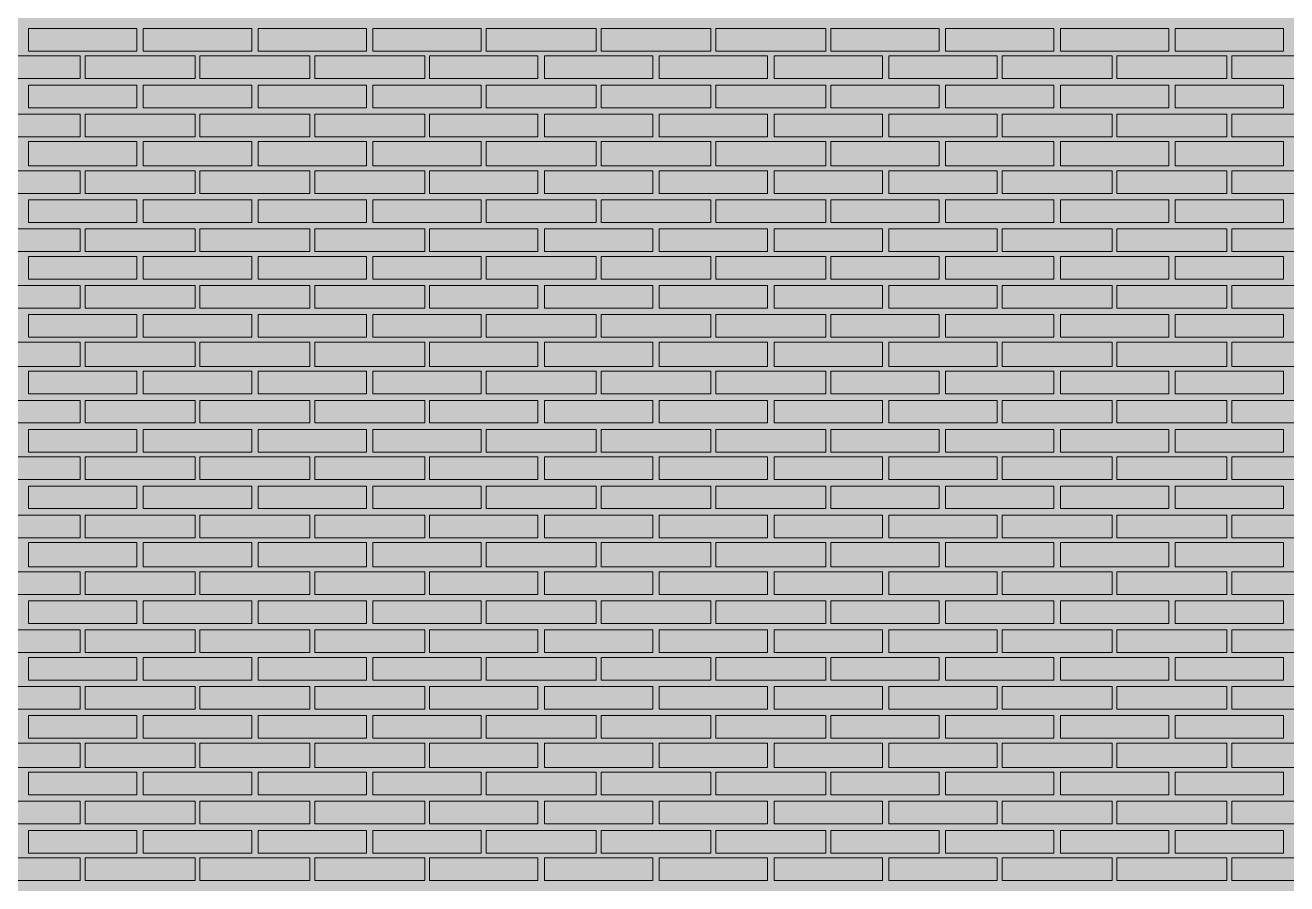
# Model space of a CAD drawing. Header units: millimetres. Extents: x -28928 to 100580, y -22867 to 36490.
# Drawn here: x 18008 to 21308, y -2513 to -267 of the extents above; entities that cross this region are included whole.
import ezdxf

# ---------------------------------------------------------------- set-up
doc = ezdxf.new("R2010")
doc.units = ezdxf.units.MM
doc.layers.add('PDF _Геометрия', color=7, linetype='Continuous', true_color=0x8f8e8d)
doc.layers.add('PDF _Сплошная заливка', color=7, linetype='Continuous', true_color=0xffffff)

msp = doc.modelspace()

# ---------------------------------------------------------------- hatches: boundary and pattern name
at = {"layer": 'PDF _Сплошная заливка', "true_color": 0xdcd6cf, "transparency": 33554559}
msp.add_hatch(color=254, dxfattribs=at).paths.add_polyline_path([(29465.3, 1544.1), (29486.4, 1544.1), (29486.4, 9028.4), (4952.2, 9028.4), (4952.2, -4713.2), (29465.3, -4713.2)])

# ---------------------------------------------------------------- linework, layer by layer
at = {"layer": 'PDF _Геометрия', "lineweight": 9}
for points in [[(18300.3, -275.1), (18300.3, -334.3), (18016.8, -334.3), (18016.8, -275.1)], [(18600.7, -275.1), (18600.7, -334.3), (18317.2, -334.3), (18317.2, -275.1)], [(18901.1, -275.1), (18901.1, -334.3), (18617.6, -334.3), (18617.6, -275.1)], [(19201.4, -275.1), (19201.4, -334.3), (18918, -334.3), (18918, -275.1)], [(19501.8, -275.1), (19501.8, -334.3), (19214.1, -334.3), (19214.1, -275.1)], [(19802.2, -275.1), (19802.2, -334.3), (19514.5, -334.3), (19514.5, -275.1)], [(20102.6, -275.1), (20102.6, -334.3), (19814.9, -334.3), (19814.9, -275.1)], [(20398.7, -275.1), (20398.7, -334.3), (20115.3, -334.3), (20115.3, -275.1)], [(20699.1, -275.1), (20699.1, -334.3), (20415.7, -334.3), (20415.7, -275.1)], [(20999.5, -275.1), (20999.5, -334.3), (20716.1, -334.3), (20716.1, -275.1)], [(21299.9, -275.1), (21299.9, -334.3), (21016.4, -334.3), (21016.4, -275.1)], [(18152.2, -406.3), (18008.4, -406.3), (17868.7, -406.3), (17868.7, -347), (18008.4, -347), (18152.2, -347)], [(18452.6, -406.3), (18308.7, -406.3), (18164.9, -406.3), (18164.9, -347), (18308.7, -347), (18452.6, -347)], [(18753, -406.3), (18609.1, -406.3), (18465.3, -406.3), (18465.3, -347), (18609.1, -347), (18753, -347)], [(19053.4, -406.3), (18909.5, -406.3), (18765.7, -406.3), (18765.7, -347), (18909.5, -347), (19053.4, -347)], [(19349.5, -406.3), (19209.9, -406.3), (19066.1, -406.3), (19066.1, -347), (19209.9, -347), (19349.5, -347)], [(19649.9, -406.3), (19510.3, -406.3), (19366.4, -406.3), (19366.4, -347), (19510.3, -347), (19649.9, -347)], [(19950.3, -406.3), (19806.4, -406.3), (19666.8, -406.3), (19666.8, -347), (19806.4, -347), (19950.3, -347)], [(20250.7, -406.3), (20106.8, -406.3), (19967.2, -406.3), (19967.2, -347), (20106.8, -347), (20250.7, -347)], [(20551.1, -406.3), (20407.2, -406.3), (20267.6, -406.3), (20267.6, -347), (20407.2, -347), (20551.1, -347)], [(20851.4, -406.3), (20707.6, -406.3), (20563.7, -406.3), (20563.7, -347), (20707.6, -347), (20851.4, -347)], [(21151.8, -406.3), (21008, -406.3), (20864.1, -406.3), (20864.1, -347), (21008, -347), (21151.8, -347)], [(21448, -406.3), (21308.4, -406.3), (21164.5, -406.3), (21164.5, -347), (21308.4, -347), (21448, -347)], [(18300.3, -423.2), (18300.3, -482.4), (18016.8, -482.4), (18016.8, -423.2)], [(18600.7, -423.2), (18600.7, -482.4), (18317.2, -482.4), (18317.2, -423.2)], [(18901.1, -423.2), (18901.1, -482.4), (18617.6, -482.4), (18617.6, -423.2)], [(19201.4, -423.2), (19201.4, -482.4), (18918, -482.4), (18918, -423.2)], [(19501.8, -423.2), (19501.8, -482.4), (19214.1, -482.4), (19214.1, -423.2)], [(19802.2, -423.2), (19802.2, -482.4), (19514.5, -482.4), (19514.5, -423.2)], [(20102.6, -423.2), (20102.6, -482.4), (19814.9, -482.4), (19814.9, -423.2)], [(20398.7, -423.2), (20398.7, -482.4), (20115.3, -482.4), (20115.3, -423.2)], [(20699.1, -423.2), (20699.1, -482.4), (20415.7, -482.4), (20415.7, -423.2)], [(20999.5, -423.2), (20999.5, -482.4), (20716.1, -482.4), (20716.1, -423.2)], [(21299.9, -423.2), (21299.9, -482.4), (21016.4, -482.4), (21016.4, -423.2)], [(18152.2, -558.6), (18008.4, -558.6), (17868.7, -558.6), (17868.7, -499.3), (18008.4, -499.3), (18152.2, -499.3)], [(18452.6, -558.6), (18308.7, -558.6), (18164.9, -558.6), (18164.9, -499.3), (18308.7, -499.3), (18452.6, -499.3)], [(18753, -558.6), (18609.1, -558.6), (18465.3, -558.6), (18465.3, -499.3), (18609.1, -499.3), (18753, -499.3)], [(19053.4, -558.6), (18909.5, -558.6), (18765.7, -558.6), (18765.7, -499.3), (18909.5, -499.3), (19053.4, -499.3)], [(19349.5, -558.6), (19209.9, -558.6), (19066.1, -558.6), (19066.1, -499.3), (19209.9, -499.3), (19349.5, -499.3)], [(19649.9, -558.6), (19510.3, -558.6), (19366.4, -558.6), (19366.4, -499.3), (19510.3, -499.3), (19649.9, -499.3)], [(19950.3, -558.6), (19806.4, -558.6), (19666.8, -558.6), (19666.8, -499.3), (19806.4, -499.3), (19950.3, -499.3)], [(20250.7, -558.6), (20106.8, -558.6), (19967.2, -558.6), (19967.2, -499.3), (20106.8, -499.3), (20250.7, -499.3)], [(20551.1, -558.6), (20407.2, -558.6), (20267.6, -558.6), (20267.6, -499.3), (20407.2, -499.3), (20551.1, -499.3)], [(20851.4, -558.6), (20707.6, -558.6), (20563.7, -558.6), (20563.7, -499.3), (20707.6, -499.3), (20851.4, -499.3)], [(21151.8, -558.6), (21008, -558.6), (20864.1, -558.6), (20864.1, -499.3), (21008, -499.3), (21151.8, -499.3)], [(21448, -558.6), (21308.4, -558.6), (21164.5, -558.6), (21164.5, -499.3), (21308.4, -499.3), (21448, -499.3)], [(18300.3, -571.3), (18300.3, -634.7), (18016.8, -634.7), (18016.8, -571.3)], [(18600.7, -571.3), (18600.7, -634.7), (18317.2, -634.7), (18317.2, -571.3)], [(18901.1, -571.3), (18901.1, -634.7), (18617.6, -634.7), (18617.6, -571.3)], [(19201.4, -571.3), (19201.4, -634.7), (18918, -634.7), (18918, -571.3)], [(19501.8, -571.3), (19501.8, -634.7), (19214.1, -634.7), (19214.1, -571.3)], [(19802.2, -571.3), (19802.2, -634.7), (19514.5, -634.7), (19514.5, -571.3)], [(20102.6, -571.3), (20102.6, -634.7), (19814.9, -634.7), (19814.9, -571.3)], [(20398.7, -571.3), (20398.7, -634.7), (20115.3, -634.7), (20115.3, -571.3)], [(20699.1, -571.3), (20699.1, -634.7), (20415.7, -634.7), (20415.7, -571.3)], [(20999.5, -571.3), (20999.5, -634.7), (20716.1, -634.7), (20716.1, -571.3)], [(21299.9, -571.3), (21299.9, -634.7), (21016.4, -634.7), (21016.4, -571.3)], [(18152.2, -706.6), (18008.4, -706.6), (17868.7, -706.6), (17868.7, -647.4), (18008.4, -647.4), (18152.2, -647.4)], [(18452.6, -706.6), (18308.7, -706.6), (18164.9, -706.6), (18164.9, -647.4), (18308.7, -647.4), (18452.6, -647.4)], [(18753, -706.6), (18609.1, -706.6), (18465.3, -706.6), (18465.3, -647.4), (18609.1, -647.4), (18753, -647.4)], [(19053.4, -706.6), (18909.5, -706.6), (18765.7, -706.6), (18765.7, -647.4), (18909.5, -647.4), (19053.4, -647.4)], [(19349.5, -706.6), (19209.9, -706.6), (19066.1, -706.6), (19066.1, -647.4), (19209.9, -647.4), (19349.5, -647.4)], [(19649.9, -706.6), (19510.3, -706.6), (19366.4, -706.6), (19366.4, -647.4), (19510.3, -647.4), (19649.9, -647.4)], [(19950.3, -706.6), (19806.4, -706.6), (19666.8, -706.6), (19666.8, -647.4), (19806.4, -647.4), (19950.3, -647.4)], [(20250.7, -706.6), (20106.8, -706.6), (19967.2, -706.6), (19967.2, -647.4), (20106.8, -647.4), (20250.7, -647.4)], [(20551.1, -706.6), (20407.2, -706.6), (20267.6, -706.6), (20267.6, -647.4), (20407.2, -647.4), (20551.1, -647.4)], [(20851.4, -706.6), (20707.6, -706.6), (20563.7, -706.6), (20563.7, -647.4), (20707.6, -647.4), (20851.4, -647.4)], [(21151.8, -706.6), (21008, -706.6), (20864.1, -706.6), (20864.1, -647.4), (21008, -647.4), (21151.8, -647.4)], [(21448, -706.6), (21308.4, -706.6), (21164.5, -706.6), (21164.5, -647.4), (21308.4, -647.4), (21448, -647.4)], [(18300.3, -723.6), (18300.3, -782.8), (18016.8, -782.8), (18016.8, -723.6)], [(18600.7, -723.6), (18600.7, -782.8), (18317.2, -782.8), (18317.2, -723.6)], [(18901.1, -723.6), (18901.1, -782.8), (18617.6, -782.8), (18617.6, -723.6)], [(19201.4, -723.6), (19201.4, -782.8), (18918, -782.8), (18918, -723.6)], [(19501.8, -723.6), (19501.8, -782.8), (19214.1, -782.8), (19214.1, -723.6)], [(19802.2, -723.6), (19802.2, -782.8), (19514.5, -782.8), (19514.5, -723.6)], [(20102.6, -723.6), (20102.6, -782.8), (19814.9, -782.8), (19814.9, -723.6)], [(20398.7, -723.6), (20398.7, -782.8), (20115.3, -782.8), (20115.3, -723.6)], [(20699.1, -723.6), (20699.1, -782.8), (20415.7, -782.8), (20415.7, -723.6)], [(20999.5, -723.6), (20999.5, -782.8), (20716.1, -782.8), (20716.1, -723.6)], [(21299.9, -723.6), (21299.9, -782.8), (21016.4, -782.8), (21016.4, -723.6)], [(18152.2, -859), (18008.4, -859), (17868.7, -859), (17868.7, -799.7), (18008.4, -799.7), (18152.2, -799.7)], [(18452.6, -859), (18308.7, -859), (18164.9, -859), (18164.9, -799.7), (18308.7, -799.7), (18452.6, -799.7)], [(18753, -859), (18609.1, -859), (18465.3, -859), (18465.3, -799.7), (18609.1, -799.7), (18753, -799.7)], [(19053.4, -859), (18909.5, -859), (18765.7, -859), (18765.7, -799.7), (18909.5, -799.7), (19053.4, -799.7)], [(19349.5, -859), (19209.9, -859), (19066.1, -859), (19066.1, -799.7), (19209.9, -799.7), (19349.5, -799.7)], [(19649.9, -859), (19510.3, -859), (19366.4, -859), (19366.4, -799.7), (19510.3, -799.7), (19649.9, -799.7)], [(19950.3, -859), (19806.4, -859), (19666.8, -859), (19666.8, -799.7), (19806.4, -799.7), (19950.3, -799.7)], [(20250.7, -859), (20106.8, -859), (19967.2, -859), (19967.2, -799.7), (20106.8, -799.7), (20250.7, -799.7)], [(20551.1, -859), (20407.2, -859), (20267.6, -859), (20267.6, -799.7), (20407.2, -799.7), (20551.1, -799.7)], [(20851.4, -859), (20707.6, -859), (20563.7, -859), (20563.7, -799.7), (20707.6, -799.7), (20851.4, -799.7)], [(21151.8, -859), (21008, -859), (20864.1, -859), (20864.1, -799.7), (21008, -799.7), (21151.8, -799.7)], [(21448, -859), (21308.4, -859), (21164.5, -859), (21164.5, -799.7), (21308.4, -799.7), (21448, -799.7)], [(18300.3, -871.6), (18300.3, -930.9), (18016.8, -930.9), (18016.8, -871.6)], [(18600.7, -871.6), (18600.7, -930.9), (18317.2, -930.9), (18317.2, -871.6)], [(18901.1, -871.6), (18901.1, -930.9), (18617.6, -930.9), (18617.6, -871.6)], [(19201.4, -871.6), (19201.4, -930.9), (18918, -930.9), (18918, -871.6)], [(19501.8, -871.6), (19501.8, -930.9), (19214.1, -930.9), (19214.1, -871.6)], [(19802.2, -871.6), (19802.2, -930.9), (19514.5, -930.9), (19514.5, -871.6)], [(20102.6, -871.6), (20102.6, -930.9), (19814.9, -930.9), (19814.9, -871.6)], [(20398.7, -871.6), (20398.7, -930.9), (20115.3, -930.9), (20115.3, -871.6)], [(20699.1, -871.6), (20699.1, -930.9), (20415.7, -930.9), (20415.7, -871.6)], [(20999.5, -871.6), (20999.5, -930.9), (20716.1, -930.9), (20716.1, -871.6)], [(21299.9, -871.6), (21299.9, -930.9), (21016.4, -930.9), (21016.4, -871.6)], [(18152.2, -1007), (18008.4, -1007), (17868.7, -1007), (17868.7, -947.8), (18008.4, -947.8), (18152.2, -947.8)], [(18452.6, -1007), (18308.7, -1007), (18164.9, -1007), (18164.9, -947.8), (18308.7, -947.8), (18452.6, -947.8)], [(18753, -1007), (18609.1, -1007), (18465.3, -1007), (18465.3, -947.8), (18609.1, -947.8), (18753, -947.8)], [(19053.4, -1007), (18909.5, -1007), (18765.7, -1007), (18765.7, -947.8), (18909.5, -947.8), (19053.4, -947.8)], [(19349.5, -1007), (19209.9, -1007), (19066.1, -1007), (19066.1, -947.8), (19209.9, -947.8), (19349.5, -947.8)], [(19649.9, -1007), (19510.3, -1007), (19366.4, -1007), (19366.4, -947.8), (19510.3, -947.8), (19649.9, -947.8)], [(19950.3, -1007), (19806.4, -1007), (19666.8, -1007), (19666.8, -947.8), (19806.4, -947.8), (19950.3, -947.8)], [(20250.7, -1007), (20106.8, -1007), (19967.2, -1007), (19967.2, -947.8), (20106.8, -947.8), (20250.7, -947.8)], [(20551.1, -1007), (20407.2, -1007), (20267.6, -1007), (20267.6, -947.8), (20407.2, -947.8), (20551.1, -947.8)], [(20851.4, -1007), (20707.6, -1007), (20563.7, -1007), (20563.7, -947.8), (20707.6, -947.8), (20851.4, -947.8)], [(21151.8, -1007), (21008, -1007), (20864.1, -1007), (20864.1, -947.8), (21008, -947.8), (21151.8, -947.8)], [(21448, -1007), (21308.4, -1007), (21164.5, -1007), (21164.5, -947.8), (21308.4, -947.8), (21448, -947.8)], [(18300.3, -1024), (18300.3, -1083.2), (18016.8, -1083.2), (18016.8, -1024)], [(18600.7, -1024), (18600.7, -1083.2), (18317.2, -1083.2), (18317.2, -1024)], [(18901.1, -1024), (18901.1, -1083.2), (18617.6, -1083.2), (18617.6, -1024)], [(19201.4, -1024), (19201.4, -1083.2), (18918, -1083.2), (18918, -1024)], [(19501.8, -1024), (19501.8, -1083.2), (19214.1, -1083.2), (19214.1, -1024)], [(19802.2, -1024), (19802.2, -1083.2), (19514.5, -1083.2), (19514.5, -1024)], [(20102.6, -1024), (20102.6, -1083.2), (19814.9, -1083.2), (19814.9, -1024)], [(20398.7, -1024), (20398.7, -1083.2), (20115.3, -1083.2), (20115.3, -1024)], [(20699.1, -1024), (20699.1, -1083.2), (20415.7, -1083.2), (20415.7, -1024)], [(20999.5, -1024), (20999.5, -1083.2), (20716.1, -1083.2), (20716.1, -1024)], [(21299.9, -1024), (21299.9, -1083.2), (21016.4, -1083.2), (21016.4, -1024)], [(18152.2, -1159.3), (18008.4, -1159.3), (17868.7, -1159.3), (17868.7, -1095.9), (18008.4, -1095.9), (18152.2, -1095.9)], [(18452.6, -1159.3), (18308.7, -1159.3), (18164.9, -1159.3), (18164.9, -1095.9), (18308.7, -1095.9), (18452.6, -1095.9)], [(18753, -1159.3), (18609.1, -1159.3), (18465.3, -1159.3), (18465.3, -1095.9), (18609.1, -1095.9), (18753, -1095.9)], [(19053.4, -1159.3), (18909.5, -1159.3), (18765.7, -1159.3), (18765.7, -1095.9), (18909.5, -1095.9), (19053.4, -1095.9)], [(19349.5, -1159.3), (19209.9, -1159.3), (19066.1, -1159.3), (19066.1, -1095.9), (19209.9, -1095.9), (19349.5, -1095.9)], [(19649.9, -1159.3), (19510.3, -1159.3), (19366.4, -1159.3), (19366.4, -1095.9), (19510.3, -1095.9), (19649.9, -1095.9)], [(19950.3, -1159.3), (19806.4, -1159.3), (19666.8, -1159.3), (19666.8, -1095.9), (19806.4, -1095.9), (19950.3, -1095.9)], [(20250.7, -1159.3), (20106.8, -1159.3), (19967.2, -1159.3), (19967.2, -1095.9), (20106.8, -1095.9), (20250.7, -1095.9)], [(20551.1, -1159.3), (20407.2, -1159.3), (20267.6, -1159.3), (20267.6, -1095.9), (20407.2, -1095.9), (20551.1, -1095.9)], [(20851.4, -1159.3), (20707.6, -1159.3), (20563.7, -1159.3), (20563.7, -1095.9), (20707.6, -1095.9), (20851.4, -1095.9)], [(21151.8, -1159.3), (21008, -1159.3), (20864.1, -1159.3), (20864.1, -1095.9), (21008, -1095.9), (21151.8, -1095.9)], [(21448, -1159.3), (21308.4, -1159.3), (21164.5, -1159.3), (21164.5, -1095.9), (21308.4, -1095.9), (21448, -1095.9)], [(18300.3, -1172), (18300.3, -1231.3), (18016.8, -1231.3), (18016.8, -1172)], [(18600.7, -1172), (18600.7, -1231.3), (18317.2, -1231.3), (18317.2, -1172)], [(18901.1, -1172), (18901.1, -1231.3), (18617.6, -1231.3), (18617.6, -1172)], [(19201.4, -1172), (19201.4, -1231.3), (18918, -1231.3), (18918, -1172)], [(19501.8, -1172), (19501.8, -1231.3), (19214.1, -1231.3), (19214.1, -1172)], [(19802.2, -1172), (19802.2, -1231.3), (19514.5, -1231.3), (19514.5, -1172)], [(20102.6, -1172), (20102.6, -1231.3), (19814.9, -1231.3), (19814.9, -1172)], [(20398.7, -1172), (20398.7, -1231.3), (20115.3, -1231.3), (20115.3, -1172)], [(20699.1, -1172), (20699.1, -1231.3), (20415.7, -1231.3), (20415.7, -1172)], [(20999.5, -1172), (20999.5, -1231.3), (20716.1, -1231.3), (20716.1, -1172)], [(21299.9, -1172), (21299.9, -1231.3), (21016.4, -1231.3), (21016.4, -1172)], [(18152.2, -1307.4), (18008.4, -1307.4), (17868.7, -1307.4), (17868.7, -1248.2), (18008.4, -1248.2), (18152.2, -1248.2)], [(18452.6, -1307.4), (18308.7, -1307.4), (18164.9, -1307.4), (18164.9, -1248.2), (18308.7, -1248.2), (18452.6, -1248.2)], [(18753, -1307.4), (18609.1, -1307.4), (18465.3, -1307.4), (18465.3, -1248.2), (18609.1, -1248.2), (18753, -1248.2)], [(19053.4, -1307.4), (18909.5, -1307.4), (18765.7, -1307.4), (18765.7, -1248.2), (18909.5, -1248.2), (19053.4, -1248.2)], [(19349.5, -1307.4), (19209.9, -1307.4), (19066.1, -1307.4), (19066.1, -1248.2), (19209.9, -1248.2), (19349.5, -1248.2)], [(19649.9, -1307.4), (19510.3, -1307.4), (19366.4, -1307.4), (19366.4, -1248.2), (19510.3, -1248.2), (19649.9, -1248.2)], [(19950.3, -1307.4), (19806.4, -1307.4), (19666.8, -1307.4), (19666.8, -1248.2), (19806.4, -1248.2), (19950.3, -1248.2)], [(20250.7, -1307.4), (20106.8, -1307.4), (19967.2, -1307.4), (19967.2, -1248.2), (20106.8, -1248.2), (20250.7, -1248.2)], [(20551.1, -1307.4), (20407.2, -1307.4), (20267.6, -1307.4), (20267.6, -1248.2), (20407.2, -1248.2), (20551.1, -1248.2)], [(20851.4, -1307.4), (20707.6, -1307.4), (20563.7, -1307.4), (20563.7, -1248.2), (20707.6, -1248.2), (20851.4, -1248.2)], [(21151.8, -1307.4), (21008, -1307.4), (20864.1, -1307.4), (20864.1, -1248.2), (21008, -1248.2), (21151.8, -1248.2)], [(21448, -1307.4), (21308.4, -1307.4), (21164.5, -1307.4), (21164.5, -1248.2), (21308.4, -1248.2), (21448, -1248.2)], [(18300.3, -1324.3), (18300.3, -1383.6), (18016.8, -1383.6), (18016.8, -1324.3)], [(18600.7, -1324.3), (18600.7, -1383.6), (18317.2, -1383.6), (18317.2, -1324.3)], [(18901.1, -1324.3), (18901.1, -1383.6), (18617.6, -1383.6), (18617.6, -1324.3)], [(19201.4, -1324.3), (19201.4, -1383.6), (18918, -1383.6), (18918, -1324.3)], [(19501.8, -1324.3), (19501.8, -1383.6), (19214.1, -1383.6), (19214.1, -1324.3)], [(19802.2, -1324.3), (19802.2, -1383.6), (19514.5, -1383.6), (19514.5, -1324.3)], [(20102.6, -1324.3), (20102.6, -1383.6), (19814.9, -1383.6), (19814.9, -1324.3)], [(20398.7, -1324.3), (20398.7, -1383.6), (20115.3, -1383.6), (20115.3, -1324.3)], [(20699.1, -1324.3), (20699.1, -1383.6), (20415.7, -1383.6), (20415.7, -1324.3)], [(20999.5, -1324.3), (20999.5, -1383.6), (20716.1, -1383.6), (20716.1, -1324.3)], [(21299.9, -1324.3), (21299.9, -1383.6), (21016.4, -1383.6), (21016.4, -1324.3)], [(18152.2, -1455.5), (18008.4, -1455.5), (17868.7, -1455.5), (17868.7, -1396.3), (18008.4, -1396.3), (18152.2, -1396.3)], [(18452.6, -1455.5), (18308.7, -1455.5), (18164.9, -1455.5), (18164.9, -1396.3), (18308.7, -1396.3), (18452.6, -1396.3)], [(18753, -1455.5), (18609.1, -1455.5), (18465.3, -1455.5), (18465.3, -1396.3), (18609.1, -1396.3), (18753, -1396.3)], [(19053.4, -1455.5), (18909.5, -1455.5), (18765.7, -1455.5), (18765.7, -1396.3), (18909.5, -1396.3), (19053.4, -1396.3)], [(19349.5, -1455.5), (19209.9, -1455.5), (19066.1, -1455.5), (19066.1, -1396.3), (19209.9, -1396.3), (19349.5, -1396.3)], [(19649.9, -1455.5), (19510.3, -1455.5), (19366.4, -1455.5), (19366.4, -1396.3), (19510.3, -1396.3), (19649.9, -1396.3)], [(19950.3, -1455.5), (19806.4, -1455.5), (19666.8, -1455.5), (19666.8, -1396.3), (19806.4, -1396.3), (19950.3, -1396.3)], [(20250.7, -1455.5), (20106.8, -1455.5), (19967.2, -1455.5), (19967.2, -1396.3), (20106.8, -1396.3), (20250.7, -1396.3)], [(20551.1, -1455.5), (20407.2, -1455.5), (20267.6, -1455.5), (20267.6, -1396.3), (20407.2, -1396.3), (20551.1, -1396.3)], [(20851.4, -1455.5), (20707.6, -1455.5), (20563.7, -1455.5), (20563.7, -1396.3), (20707.6, -1396.3), (20851.4, -1396.3)], [(21151.8, -1455.5), (21008, -1455.5), (20864.1, -1455.5), (20864.1, -1396.3), (21008, -1396.3), (21151.8, -1396.3)], [(21448, -1455.5), (21308.4, -1455.5), (21164.5, -1455.5), (21164.5, -1396.3), (21308.4, -1396.3), (21448, -1396.3)], [(18300.3, -1472.4), (18300.3, -1531.6), (18016.8, -1531.6), (18016.8, -1472.4)], [(18600.7, -1472.4), (18600.7, -1531.6), (18317.2, -1531.6), (18317.2, -1472.4)], [(18901.1, -1472.4), (18901.1, -1531.6), (18617.6, -1531.6), (18617.6, -1472.4)], [(19201.4, -1472.4), (19201.4, -1531.6), (18918, -1531.6), (18918, -1472.4)], [(19501.8, -1472.4), (19501.8, -1531.6), (19214.1, -1531.6), (19214.1, -1472.4)], [(19802.2, -1472.4), (19802.2, -1531.6), (19514.5, -1531.6), (19514.5, -1472.4)], [(20102.6, -1472.4), (20102.6, -1531.6), (19814.9, -1531.6), (19814.9, -1472.4)], [(20398.7, -1472.4), (20398.7, -1531.6), (20115.3, -1531.6), (20115.3, -1472.4)], [(20699.1, -1472.4), (20699.1, -1531.6), (20415.7, -1531.6), (20415.7, -1472.4)], [(20999.5, -1472.4), (20999.5, -1531.6), (20716.1, -1531.6), (20716.1, -1472.4)], [(21299.9, -1472.4), (21299.9, -1531.6), (21016.4, -1531.6), (21016.4, -1472.4)], [(18152.2, -1607.8), (18008.4, -1607.8), (17868.7, -1607.8), (17868.7, -1548.6), (18008.4, -1548.6), (18152.2, -1548.6)], [(18452.6, -1607.8), (18308.7, -1607.8), (18164.9, -1607.8), (18164.9, -1548.6), (18308.7, -1548.6), (18452.6, -1548.6)], [(18753, -1607.8), (18609.1, -1607.8), (18465.3, -1607.8), (18465.3, -1548.6), (18609.1, -1548.6), (18753, -1548.6)], [(19053.4, -1607.8), (18909.5, -1607.8), (18765.7, -1607.8), (18765.7, -1548.6), (18909.5, -1548.6), (19053.4, -1548.6)], [(19349.5, -1607.8), (19209.9, -1607.8), (19066.1, -1607.8), (19066.1, -1548.6), (19209.9, -1548.6), (19349.5, -1548.6)], [(19649.9, -1607.8), (19510.3, -1607.8), (19366.4, -1607.8), (19366.4, -1548.6), (19510.3, -1548.6), (19649.9, -1548.6)], [(19950.3, -1607.8), (19806.4, -1607.8), (19666.8, -1607.8), (19666.8, -1548.6), (19806.4, -1548.6), (19950.3, -1548.6)], [(20250.7, -1607.8), (20106.8, -1607.8), (19967.2, -1607.8), (19967.2, -1548.6), (20106.8, -1548.6), (20250.7, -1548.6)], [(20551.1, -1607.8), (20407.2, -1607.8), (20267.6, -1607.8), (20267.6, -1548.6), (20407.2, -1548.6), (20551.1, -1548.6)], [(20851.4, -1607.8), (20707.6, -1607.8), (20563.7, -1607.8), (20563.7, -1548.6), (20707.6, -1548.6), (20851.4, -1548.6)], [(21151.8, -1607.8), (21008, -1607.8), (20864.1, -1607.8), (20864.1, -1548.6), (21008, -1548.6), (21151.8, -1548.6)], [(21448, -1607.8), (21308.4, -1607.8), (21164.5, -1607.8), (21164.5, -1548.6), (21308.4, -1548.6), (21448, -1548.6)], [(18300.3, -1620.5), (18300.3, -1684), (18016.8, -1684), (18016.8, -1620.5)], [(18600.7, -1620.5), (18600.7, -1684), (18317.2, -1684), (18317.2, -1620.5)], [(18901.1, -1620.5), (18901.1, -1684), (18617.6, -1684), (18617.6, -1620.5)], [(19201.4, -1620.5), (19201.4, -1684), (18918, -1684), (18918, -1620.5)], [(19501.8, -1620.5), (19501.8, -1684), (19214.1, -1684), (19214.1, -1620.5)], [(19802.2, -1620.5), (19802.2, -1684), (19514.5, -1684), (19514.5, -1620.5)], [(20102.6, -1620.5), (20102.6, -1684), (19814.9, -1684), (19814.9, -1620.5)], [(20398.7, -1620.5), (20398.7, -1684), (20115.3, -1684), (20115.3, -1620.5)], [(20699.1, -1620.5), (20699.1, -1684), (20415.7, -1684), (20415.7, -1620.5)], [(20999.5, -1620.5), (20999.5, -1684), (20716.1, -1684), (20716.1, -1620.5)], [(21299.9, -1620.5), (21299.9, -1684), (21016.4, -1684), (21016.4, -1620.5)], [(18152.2, -1755.9), (18008.4, -1755.9), (17868.7, -1755.9), (17868.7, -1696.6), (18008.4, -1696.6), (18152.2, -1696.6)], [(18452.6, -1755.9), (18308.7, -1755.9), (18164.9, -1755.9), (18164.9, -1696.6), (18308.7, -1696.6), (18452.6, -1696.6)], [(18753, -1755.9), (18609.1, -1755.9), (18465.3, -1755.9), (18465.3, -1696.6), (18609.1, -1696.6), (18753, -1696.6)], [(19053.4, -1755.9), (18909.5, -1755.9), (18765.7, -1755.9), (18765.7, -1696.6), (18909.5, -1696.6), (19053.4, -1696.6)], [(19349.5, -1755.9), (19209.9, -1755.9), (19066.1, -1755.9), (19066.1, -1696.6), (19209.9, -1696.6), (19349.5, -1696.6)], [(19649.9, -1755.9), (19510.3, -1755.9), (19366.4, -1755.9), (19366.4, -1696.6), (19510.3, -1696.6), (19649.9, -1696.6)], [(19950.3, -1755.9), (19806.4, -1755.9), (19666.8, -1755.9), (19666.8, -1696.6), (19806.4, -1696.6), (19950.3, -1696.6)], [(20250.7, -1755.9), (20106.8, -1755.9), (19967.2, -1755.9), (19967.2, -1696.6), (20106.8, -1696.6), (20250.7, -1696.6)], [(20551.1, -1755.9), (20407.2, -1755.9), (20267.6, -1755.9), (20267.6, -1696.6), (20407.2, -1696.6), (20551.1, -1696.6)], [(20851.4, -1755.9), (20707.6, -1755.9), (20563.7, -1755.9), (20563.7, -1696.6), (20707.6, -1696.6), (20851.4, -1696.6)], [(21151.8, -1755.9), (21008, -1755.9), (20864.1, -1755.9), (20864.1, -1696.6), (21008, -1696.6), (21151.8, -1696.6)], [(21448, -1755.9), (21308.4, -1755.9), (21164.5, -1755.9), (21164.5, -1696.6), (21308.4, -1696.6), (21448, -1696.6)], [(18300.3, -1772.8), (18300.3, -1832), (18016.8, -1832), (18016.8, -1772.8)], [(18600.7, -1772.8), (18600.7, -1832), (18317.2, -1832), (18317.2, -1772.8)], [(18901.1, -1772.8), (18901.1, -1832), (18617.6, -1832), (18617.6, -1772.8)], [(19201.4, -1772.8), (19201.4, -1832), (18918, -1832), (18918, -1772.8)], [(19501.8, -1772.8), (19501.8, -1832), (19214.1, -1832), (19214.1, -1772.8)], [(19802.2, -1772.8), (19802.2, -1832), (19514.5, -1832), (19514.5, -1772.8)], [(20102.6, -1772.8), (20102.6, -1832), (19814.9, -1832), (19814.9, -1772.8)], [(20398.7, -1772.8), (20398.7, -1832), (20115.3, -1832), (20115.3, -1772.8)], [(20699.1, -1772.8), (20699.1, -1832), (20415.7, -1832), (20415.7, -1772.8)], [(20999.5, -1772.8), (20999.5, -1832), (20716.1, -1832), (20716.1, -1772.8)], [(21299.9, -1772.8), (21299.9, -1832), (21016.4, -1832), (21016.4, -1772.8)], [(18152.2, -1908.2), (18008.4, -1908.2), (17868.7, -1908.2), (17868.7, -1849), (18008.4, -1849), (18152.2, -1849)], [(18452.6, -1908.2), (18308.7, -1908.2), (18164.9, -1908.2), (18164.9, -1849), (18308.7, -1849), (18452.6, -1849)], [(18753, -1908.2), (18609.1, -1908.2), (18465.3, -1908.2), (18465.3, -1849), (18609.1, -1849), (18753, -1849)], [(19053.4, -1908.2), (18909.5, -1908.2), (18765.7, -1908.2), (18765.7, -1849), (18909.5, -1849), (19053.4, -1849)], [(19349.5, -1908.2), (19209.9, -1908.2), (19066.1, -1908.2), (19066.1, -1849), (19209.9, -1849), (19349.5, -1849)], [(19649.9, -1908.2), (19510.3, -1908.2), (19366.4, -1908.2), (19366.4, -1849), (19510.3, -1849), (19649.9, -1849)], [(19950.3, -1908.2), (19806.4, -1908.2), (19666.8, -1908.2), (19666.8, -1849), (19806.4, -1849), (19950.3, -1849)], [(20250.7, -1908.2), (20106.8, -1908.2), (19967.2, -1908.2), (19967.2, -1849), (20106.8, -1849), (20250.7, -1849)], [(20551.1, -1908.2), (20407.2, -1908.2), (20267.6, -1908.2), (20267.6, -1849), (20407.2, -1849), (20551.1, -1849)], [(20851.4, -1908.2), (20707.6, -1908.2), (20563.7, -1908.2), (20563.7, -1849), (20707.6, -1849), (20851.4, -1849)], [(21151.8, -1908.2), (21008, -1908.2), (20864.1, -1908.2), (20864.1, -1849), (21008, -1849), (21151.8, -1849)], [(21448, -1908.2), (21308.4, -1908.2), (21164.5, -1908.2), (21164.5, -1849), (21308.4, -1849), (21448, -1849)], [(18300.3, -1920.9), (18300.3, -1980.1), (18016.8, -1980.1), (18016.8, -1920.9)], [(18600.7, -1920.9), (18600.7, -1980.1), (18317.2, -1980.1), (18317.2, -1920.9)], [(18901.1, -1920.9), (18901.1, -1980.1), (18617.6, -1980.1), (18617.6, -1920.9)], [(19201.4, -1920.9), (19201.4, -1980.1), (18918, -1980.1), (18918, -1920.9)], [(19501.8, -1920.9), (19501.8, -1980.1), (19214.1, -1980.1), (19214.1, -1920.9)], [(19802.2, -1920.9), (19802.2, -1980.1), (19514.5, -1980.1), (19514.5, -1920.9)], [(20102.6, -1920.9), (20102.6, -1980.1), (19814.9, -1980.1), (19814.9, -1920.9)], [(20398.7, -1920.9), (20398.7, -1980.1), (20115.3, -1980.1), (20115.3, -1920.9)], [(20699.1, -1920.9), (20699.1, -1980.1), (20415.7, -1980.1), (20415.7, -1920.9)], [(20999.5, -1920.9), (20999.5, -1980.1), (20716.1, -1980.1), (20716.1, -1920.9)], [(21299.9, -1920.9), (21299.9, -1980.1), (21016.4, -1980.1), (21016.4, -1920.9)], [(18152.2, -2056.3), (18008.4, -2056.3), (17868.7, -2056.3), (17868.7, -1997), (18008.4, -1997), (18152.2, -1997)], [(18452.6, -2056.3), (18308.7, -2056.3), (18164.9, -2056.3), (18164.9, -1997), (18308.7, -1997), (18452.6, -1997)], [(18753, -2056.3), (18609.1, -2056.3), (18465.3, -2056.3), (18465.3, -1997), (18609.1, -1997), (18753, -1997)], [(19053.4, -2056.3), (18909.5, -2056.3), (18765.7, -2056.3), (18765.7, -1997), (18909.5, -1997), (19053.4, -1997)], [(19349.5, -2056.3), (19209.9, -2056.3), (19066.1, -2056.3), (19066.1, -1997), (19209.9, -1997), (19349.5, -1997)], [(19649.9, -2056.3), (19510.3, -2056.3), (19366.4, -2056.3), (19366.4, -1997), (19510.3, -1997), (19649.9, -1997)], [(19950.3, -2056.3), (19806.4, -2056.3), (19666.8, -2056.3), (19666.8, -1997), (19806.4, -1997), (19950.3, -1997)], [(20250.7, -2056.3), (20106.8, -2056.3), (19967.2, -2056.3), (19967.2, -1997), (20106.8, -1997), (20250.7, -1997)], [(20551.1, -2056.3), (20407.2, -2056.3), (20267.6, -2056.3), (20267.6, -1997), (20407.2, -1997), (20551.1, -1997)], [(20851.4, -2056.3), (20707.6, -2056.3), (20563.7, -2056.3), (20563.7, -1997), (20707.6, -1997), (20851.4, -1997)], [(21151.8, -2056.3), (21008, -2056.3), (20864.1, -2056.3), (20864.1, -1997), (21008, -1997), (21151.8, -1997)], [(21448, -2056.3), (21308.4, -2056.3), (21164.5, -2056.3), (21164.5, -1997), (21308.4, -1997), (21448, -1997)], [(18300.3, -2073.2), (18300.3, -2132.4), (18016.8, -2132.4), (18016.8, -2073.2)], [(18600.7, -2073.2), (18600.7, -2132.4), (18317.2, -2132.4), (18317.2, -2073.2)], [(18901.1, -2073.2), (18901.1, -2132.4), (18617.6, -2132.4), (18617.6, -2073.2)], [(19201.4, -2073.2), (19201.4, -2132.4), (18918, -2132.4), (18918, -2073.2)], [(19501.8, -2073.2), (19501.8, -2132.4), (19214.1, -2132.4), (19214.1, -2073.2)], [(19802.2, -2073.2), (19802.2, -2132.4), (19514.5, -2132.4), (19514.5, -2073.2)], [(20102.6, -2073.2), (20102.6, -2132.4), (19814.9, -2132.4), (19814.9, -2073.2)], [(20398.7, -2073.2), (20398.7, -2132.4), (20115.3, -2132.4), (20115.3, -2073.2)], [(20699.1, -2073.2), (20699.1, -2132.4), (20415.7, -2132.4), (20415.7, -2073.2)], [(20999.5, -2073.2), (20999.5, -2132.4), (20716.1, -2132.4), (20716.1, -2073.2)], [(21299.9, -2073.2), (21299.9, -2132.4), (21016.4, -2132.4), (21016.4, -2073.2)], [(18152.2, -2208.6), (18008.4, -2208.6), (17868.7, -2208.6), (17868.7, -2145.1), (18008.4, -2145.1), (18152.2, -2145.1)], [(18452.6, -2208.6), (18308.7, -2208.6), (18164.9, -2208.6), (18164.9, -2145.1), (18308.7, -2145.1), (18452.6, -2145.1)], [(18753, -2208.6), (18609.1, -2208.6), (18465.3, -2208.6), (18465.3, -2145.1), (18609.1, -2145.1), (18753, -2145.1)], [(19053.4, -2208.6), (18909.5, -2208.6), (18765.7, -2208.6), (18765.7, -2145.1), (18909.5, -2145.1), (19053.4, -2145.1)], [(19349.5, -2208.6), (19209.9, -2208.6), (19066.1, -2208.6), (19066.1, -2145.1), (19209.9, -2145.1), (19349.5, -2145.1)], [(19649.9, -2208.6), (19510.3, -2208.6), (19366.4, -2208.6), (19366.4, -2145.1), (19510.3, -2145.1), (19649.9, -2145.1)], [(19950.3, -2208.6), (19806.4, -2208.6), (19666.8, -2208.6), (19666.8, -2145.1), (19806.4, -2145.1), (19950.3, -2145.1)], [(20250.7, -2208.6), (20106.8, -2208.6), (19967.2, -2208.6), (19967.2, -2145.1), (20106.8, -2145.1), (20250.7, -2145.1)], [(20551.1, -2208.6), (20407.2, -2208.6), (20267.6, -2208.6), (20267.6, -2145.1), (20407.2, -2145.1), (20551.1, -2145.1)], [(20851.4, -2208.6), (20707.6, -2208.6), (20563.7, -2208.6), (20563.7, -2145.1), (20707.6, -2145.1), (20851.4, -2145.1)], [(21151.8, -2208.6), (21008, -2208.6), (20864.1, -2208.6), (20864.1, -2145.1), (21008, -2145.1), (21151.8, -2145.1)], [(21448, -2208.6), (21308.4, -2208.6), (21164.5, -2208.6), (21164.5, -2145.1), (21308.4, -2145.1), (21448, -2145.1)], [(18300.3, -2221.3), (18300.3, -2280.5), (18016.8, -2280.5), (18016.8, -2221.3)], [(18600.7, -2221.3), (18600.7, -2280.5), (18317.2, -2280.5), (18317.2, -2221.3)], [(18901.1, -2221.3), (18901.1, -2280.5), (18617.6, -2280.5), (18617.6, -2221.3)], [(19201.4, -2221.3), (19201.4, -2280.5), (18918, -2280.5), (18918, -2221.3)], [(19501.8, -2221.3), (19501.8, -2280.5), (19214.1, -2280.5), (19214.1, -2221.3)], [(19802.2, -2221.3), (19802.2, -2280.5), (19514.5, -2280.5), (19514.5, -2221.3)], [(20102.6, -2221.3), (20102.6, -2280.5), (19814.9, -2280.5), (19814.9, -2221.3)], [(20398.7, -2221.3), (20398.7, -2280.5), (20115.3, -2280.5), (20115.3, -2221.3)], [(20699.1, -2221.3), (20699.1, -2280.5), (20415.7, -2280.5), (20415.7, -2221.3)], [(20999.5, -2221.3), (20999.5, -2280.5), (20716.1, -2280.5), (20716.1, -2221.3)], [(21299.9, -2221.3), (21299.9, -2280.5), (21016.4, -2280.5), (21016.4, -2221.3)], [(18152.2, -2356.6), (18008.4, -2356.6), (17868.7, -2356.6), (17868.7, -2297.4), (18008.4, -2297.4), (18152.2, -2297.4)], [(18452.6, -2356.6), (18308.7, -2356.6), (18164.9, -2356.6), (18164.9, -2297.4), (18308.7, -2297.4), (18452.6, -2297.4)], [(18753, -2356.6), (18609.1, -2356.6), (18465.3, -2356.6), (18465.3, -2297.4), (18609.1, -2297.4), (18753, -2297.4)], [(19053.4, -2356.6), (18909.5, -2356.6), (18765.7, -2356.6), (18765.7, -2297.4), (18909.5, -2297.4), (19053.4, -2297.4)], [(19349.5, -2356.6), (19209.9, -2356.6), (19066.1, -2356.6), (19066.1, -2297.4), (19209.9, -2297.4), (19349.5, -2297.4)], [(19649.9, -2356.6), (19510.3, -2356.6), (19366.4, -2356.6), (19366.4, -2297.4), (19510.3, -2297.4), (19649.9, -2297.4)], [(19950.3, -2356.6), (19806.4, -2356.6), (19666.8, -2356.6), (19666.8, -2297.4), (19806.4, -2297.4), (19950.3, -2297.4)], [(20250.7, -2356.6), (20106.8, -2356.6), (19967.2, -2356.6), (19967.2, -2297.4), (20106.8, -2297.4), (20250.7, -2297.4)], [(20551.1, -2356.6), (20407.2, -2356.6), (20267.6, -2356.6), (20267.6, -2297.4), (20407.2, -2297.4), (20551.1, -2297.4)], [(20851.4, -2356.6), (20707.6, -2356.6), (20563.7, -2356.6), (20563.7, -2297.4), (20707.6, -2297.4), (20851.4, -2297.4)], [(21151.8, -2356.6), (21008, -2356.6), (20864.1, -2356.6), (20864.1, -2297.4), (21008, -2297.4), (21151.8, -2297.4)], [(21448, -2356.6), (21308.4, -2356.6), (21164.5, -2356.6), (21164.5, -2297.4), (21308.4, -2297.4), (21448, -2297.4)], [(18300.3, -2373.6), (18300.3, -2432.8), (18016.8, -2432.8), (18016.8, -2373.6)], [(18600.7, -2373.6), (18600.7, -2432.8), (18317.2, -2432.8), (18317.2, -2373.6)], [(18901.1, -2373.6), (18901.1, -2432.8), (18617.6, -2432.8), (18617.6, -2373.6)], [(19201.4, -2373.6), (19201.4, -2432.8), (18918, -2432.8), (18918, -2373.6)], [(19501.8, -2373.6), (19501.8, -2432.8), (19214.1, -2432.8), (19214.1, -2373.6)], [(19802.2, -2373.6), (19802.2, -2432.8), (19514.5, -2432.8), (19514.5, -2373.6)], [(20102.6, -2373.6), (20102.6, -2432.8), (19814.9, -2432.8), (19814.9, -2373.6)], [(20398.7, -2373.6), (20398.7, -2432.8), (20115.3, -2432.8), (20115.3, -2373.6)], [(20699.1, -2373.6), (20699.1, -2432.8), (20415.7, -2432.8), (20415.7, -2373.6)], [(20999.5, -2373.6), (20999.5, -2432.8), (20716.1, -2432.8), (20716.1, -2373.6)], [(21299.9, -2373.6), (21299.9, -2432.8), (21016.4, -2432.8), (21016.4, -2373.6)], [(18152.2, -2504.7), (18008.4, -2504.7), (17868.7, -2504.7), (17868.7, -2445.5), (18008.4, -2445.5), (18152.2, -2445.5)], [(18452.6, -2504.7), (18308.7, -2504.7), (18164.9, -2504.7), (18164.9, -2445.5), (18308.7, -2445.5), (18452.6, -2445.5)], [(18753, -2504.7), (18609.1, -2504.7), (18465.3, -2504.7), (18465.3, -2445.5), (18609.1, -2445.5), (18753, -2445.5)], [(19053.4, -2504.7), (18909.5, -2504.7), (18765.7, -2504.7), (18765.7, -2445.5), (18909.5, -2445.5), (19053.4, -2445.5)], [(19349.5, -2504.7), (19209.9, -2504.7), (19066.1, -2504.7), (19066.1, -2445.5), (19209.9, -2445.5), (19349.5, -2445.5)], [(19649.9, -2504.7), (19510.3, -2504.7), (19366.4, -2504.7), (19366.4, -2445.5), (19510.3, -2445.5), (19649.9, -2445.5)], [(19950.3, -2504.7), (19806.4, -2504.7), (19666.8, -2504.7), (19666.8, -2445.5), (19806.4, -2445.5), (19950.3, -2445.5)], [(20250.7, -2504.7), (20106.8, -2504.7), (19967.2, -2504.7), (19967.2, -2445.5), (20106.8, -2445.5), (20250.7, -2445.5)], [(20551.1, -2504.7), (20407.2, -2504.7), (20267.6, -2504.7), (20267.6, -2445.5), (20407.2, -2445.5), (20551.1, -2445.5)], [(20851.4, -2504.7), (20707.6, -2504.7), (20563.7, -2504.7), (20563.7, -2445.5), (20707.6, -2445.5), (20851.4, -2445.5)], [(21151.8, -2504.7), (21008, -2504.7), (20864.1, -2504.7), (20864.1, -2445.5), (21008, -2445.5), (21151.8, -2445.5)], [(21448, -2504.7), (21308.4, -2504.7), (21164.5, -2504.7), (21164.5, -2445.5), (21308.4, -2445.5), (21448, -2445.5)]]:
    msp.add_lwpolyline(points, close=True, dxfattribs=at)

doc.saveas('drawing.dxf')
